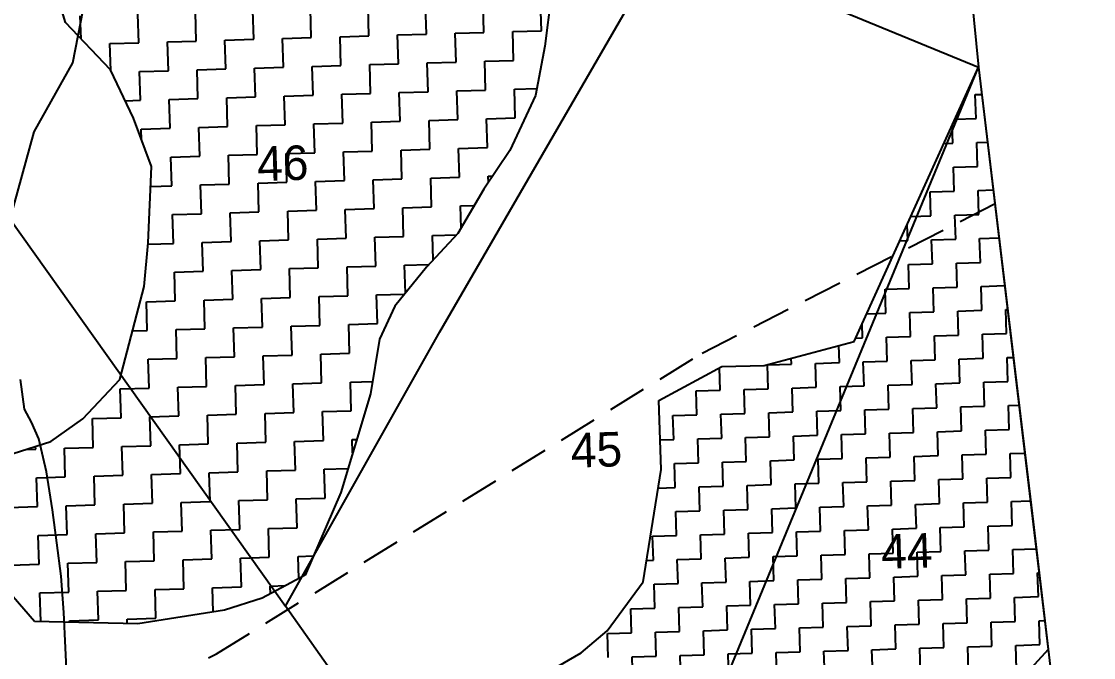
# Model space of a CAD drawing. Header units: metres. Extents: x 289662 to 290738, y 2016260 to 2018343.
# Drawn here: x 290239.1 to 290377.8, y 2017064.3 to 2017146.6 of the extents above; entities that cross this region are included whole.
import ezdxf
from ezdxf.enums import TextEntityAlignment as Align

# ---------------------------------------------------------------- set-up
doc = ezdxf.new("R2010")
doc.units = ezdxf.units.M
doc.linetypes.add('DASHED', pattern=[0.75, 0.5, -0.25])
for name, color, linetype in [('LINE_FOOTPATH', 1, 'DASHED'), ('LINE_WATER', 4, 'Continuous'), ('POLY_HATCH', 12, 'Continuous'), ('POLY_PARCEL', 6, 'Continuous'), ('TEXT_PARCEL', 7, 'Continuous'), ('V_BOUND_LINE', 7, 'Continuous')]:
    doc.layers.add(name, color=color, linetype=linetype)
doc.styles.add('TEXT_MAP', font='', dxfattribs={"height": 2.5})
doc.styles.get('TEXT_MAP').set_extended_font_data('Kruti Dev 050')

msp = doc.modelspace()

# ---------------------------------------------------------------- linework, layer by layer
at = {"layer": 'LINE_FOOTPATH', "ltscale": 10}
for p, q in [((290327.14, 2017103.65), (290365.05, 2017122.98)), ((290264.31, 2017064.75), (290327.14, 2017103.65)), ((290196.1, 2017030.91), (290264.31, 2017064.75))]:
    msp.add_line(p, q, dxfattribs=at)
at = {"layer": 'LINE_WATER'}
for p, q in [((290239.47, 2017096.39), (290238.93, 2017100.25)), ((290240.38, 2017094.69), (290239.47, 2017096.39)), ((290241.31, 2017092.57), (290240.38, 2017094.69)), ((290242.3, 2017088.3), (290241.31, 2017092.57)), ((290243.09, 2017083.37), (290242.3, 2017088.3)), ((290243.65, 2017079.09), (290243.09, 2017083.37)), ((290244.21, 2017074.8), (290243.65, 2017079.09)), ((290244.56, 2017070.08), (290244.21, 2017074.8)), ((290245.15, 2017057.83), (290244.56, 2017070.08))]:
    msp.add_line(p, q, dxfattribs=at)
at = {"layer": 'POLY_HATCH'}
for p, q in [((290244.77, 2017146.43), (290242.43, 2017154.09)), ((290307.93, 2017152.54), (290306.8, 2017143.36)), ((290250.59, 2017140.27), (290244.77, 2017146.43)), ((290306.8, 2017143.36), (290305.58, 2017136.99)), ((290346.81, 2017105.16), (290362.93, 2017140.63)), ((290362.93, 2017140.63), (290371.94, 2017065.32)), ((290253.59, 2017134.03), (290250.59, 2017140.27)), ((290305.58, 2017136.99), (290302.27, 2017129.86)), ((290255.89, 2017127.77), (290253.59, 2017134.03)), ((290302.27, 2017129.86), (290298.91, 2017124.84)), ((290255.48, 2017117.91), (290255.89, 2017127.77)), ((290298.91, 2017124.84), (290295.56, 2017119.11)), ((290295.56, 2017119.11), (290291.47, 2017114.77)), ((290254.95, 2017112.27), (290255.48, 2017117.91)), ((290291.47, 2017114.77), (290287.39, 2017109.72)), ((290251.79, 2017100.21), (290254.95, 2017112.27)), ((290287.39, 2017109.72), (290285.41, 2017105.44)), ((290285.41, 2017105.44), (290284.22, 2017098.37)), ((290335.19, 2017102.06), (290346.81, 2017105.16)), ((290321.56, 2017097.52), (290329.69, 2017101.9)), ((290329.69, 2017101.9), (290335.19, 2017102.06)), ((290247.01, 2017095.15), (290251.79, 2017100.21)), ((290284.22, 2017098.37), (290280.38, 2017085.6)), ((290321.83, 2017088.59), (290321.56, 2017097.52)), ((290242.88, 2017092.21), (290247.01, 2017095.15)), ((290238, 2017090.66), (290242.88, 2017092.21)), ((290319.51, 2017074.06), (290321.83, 2017088.59)), ((290280.38, 2017085.6), (290275.77, 2017074.91)), ((290240.76, 2017068.94), (290234.2, 2017076.48)), ((290275.77, 2017074.91), (290270.23, 2017071.93)), ((290314.88, 2017067.73), (290319.51, 2017074.06)), ((290270.23, 2017071.93), (290265.35, 2017070.38)), ((290265.35, 2017070.38), (290254.14, 2017068.63)), ((290254.14, 2017068.63), (290240.76, 2017068.94)), ((290311.52, 2017064.88), (290314.88, 2017067.73)), ((290302.72, 2017059.8), (290311.52, 2017064.88)), ((290371.94, 2017065.32), (290360.79, 2017053.19))]:
    msp.add_line(p, q, dxfattribs=at)
at = {"layer": 'POLY_HATCH', "linetype": 'Continuous'}
for p, q in [((290298.92, 2017145.13), (290298.81, 2017148.85)), ((290306.36, 2017145.35), (290306.25, 2017149.08)), ((290254.25, 2017143.79), (290254.14, 2017147.51)), ((290261.69, 2017144.02), (290261.58, 2017147.74)), ((290269.14, 2017144.24), (290269.03, 2017147.96)), ((290276.58, 2017144.46), (290276.47, 2017148.18)), ((290284.03, 2017144.68), (290283.92, 2017148.41)), ((290291.47, 2017144.91), (290291.36, 2017148.63)), ((290246.78, 2017144.3), (290246.69, 2017147.29)), ((290280.31, 2017144.57), (290284.03, 2017144.68)), ((290287.75, 2017144.8), (290291.47, 2017144.91)), ((290287.86, 2017141.07), (290287.75, 2017144.8)), ((290295.2, 2017145.02), (290298.92, 2017145.13)), ((290295.31, 2017141.3), (290295.2, 2017145.02)), ((290302.64, 2017145.24), (290306.36, 2017145.35)), ((290302.75, 2017141.52), (290302.64, 2017145.24)), ((290250.52, 2017143.68), (290254.25, 2017143.79)), ((290250.63, 2017140.19), (290250.52, 2017143.68)), ((290257.97, 2017143.9), (290261.69, 2017144.02)), ((290258.08, 2017140.18), (290257.97, 2017143.9)), ((290265.41, 2017144.13), (290269.14, 2017144.24)), ((290265.53, 2017140.4), (290265.41, 2017144.13)), ((290272.86, 2017144.35), (290276.58, 2017144.46)), ((290272.97, 2017140.63), (290272.86, 2017144.35)), ((290280.42, 2017140.85), (290280.31, 2017144.57)), ((290269.25, 2017140.52), (290272.97, 2017140.63)), ((290269.36, 2017136.79), (290269.25, 2017140.52)), ((290276.69, 2017140.74), (290280.42, 2017140.85)), ((290276.81, 2017137.02), (290276.69, 2017140.74)), ((290284.14, 2017140.96), (290287.86, 2017141.07)), ((290284.25, 2017137.24), (290284.14, 2017140.96)), ((290291.58, 2017141.18), (290295.31, 2017141.3)), ((290291.7, 2017137.46), (290291.58, 2017141.18)), ((290299.03, 2017141.41), (290302.75, 2017141.52)), ((290299.14, 2017137.68), (290299.03, 2017141.41)), ((290254.36, 2017140.07), (290258.08, 2017140.18)), ((290254.47, 2017136.35), (290254.36, 2017140.07)), ((290261.8, 2017140.29), (290265.53, 2017140.4)), ((290261.91, 2017136.57), (290261.8, 2017140.29)), ((290295.42, 2017137.57), (290299.14, 2017137.68)), ((290302.86, 2017137.8), (290305.75, 2017137.88)), ((290302.98, 2017134.07), (290302.86, 2017137.8)), ((290252.5, 2017136.29), (290254.47, 2017136.35)), ((290258.19, 2017136.46), (290261.91, 2017136.57)), ((290258.3, 2017132.74), (290258.19, 2017136.46)), ((290265.64, 2017136.68), (290269.36, 2017136.79)), ((290265.75, 2017132.96), (290265.64, 2017136.68)), ((290273.08, 2017136.9), (290276.81, 2017137.02)), ((290273.19, 2017133.18), (290273.08, 2017136.9)), ((290280.53, 2017137.13), (290284.25, 2017137.24)), ((290280.64, 2017133.4), (290280.53, 2017137.13)), ((290287.97, 2017137.35), (290291.7, 2017137.46)), ((290288.09, 2017133.63), (290287.97, 2017137.35)), ((290295.53, 2017133.85), (290295.42, 2017137.57)), ((290362.5, 2017137.1), (290363.35, 2017137.12)), ((290362.59, 2017134), (290362.5, 2017137.1)), ((290284.36, 2017133.52), (290288.09, 2017133.63)), ((290284.47, 2017129.79), (290284.36, 2017133.52)), ((290291.81, 2017133.74), (290295.53, 2017133.85)), ((290291.92, 2017130.02), (290291.81, 2017133.74)), ((290299.25, 2017133.96), (290302.98, 2017134.07)), ((290299.36, 2017130.24), (290299.25, 2017133.96)), ((290359.88, 2017133.91), (290362.59, 2017134)), ((290254.58, 2017132.62), (290258.3, 2017132.74)), ((290254.62, 2017131.22), (290254.58, 2017132.62)), ((290262.03, 2017132.85), (290265.75, 2017132.96)), ((290262.14, 2017129.12), (290262.03, 2017132.85)), ((290269.47, 2017133.07), (290273.19, 2017133.18)), ((290269.58, 2017129.35), (290269.47, 2017133.07)), ((290276.92, 2017133.29), (290280.64, 2017133.4)), ((290277.03, 2017129.57), (290276.92, 2017133.29)), ((290359.59, 2017130.8), (290359.52, 2017133.12)), ((290358.45, 2017130.77), (290359.59, 2017130.8)), ((290362.69, 2017130.89), (290364.09, 2017130.94)), ((290362.78, 2017127.79), (290362.69, 2017130.89)), ((290265.86, 2017129.24), (290269.58, 2017129.35)), ((290273.31, 2017129.46), (290277.03, 2017129.57)), ((290273.42, 2017125.74), (290273.31, 2017129.46)), ((290280.75, 2017129.68), (290284.47, 2017129.79)), ((290280.86, 2017125.96), (290280.75, 2017129.68)), ((290288.2, 2017129.9), (290291.92, 2017130.02)), ((290288.31, 2017126.18), (290288.2, 2017129.9)), ((290295.64, 2017130.13), (290299.36, 2017130.24)), ((290295.75, 2017126.4), (290295.64, 2017130.13)), ((290258.42, 2017129.01), (290262.14, 2017129.12)), ((290258.53, 2017125.29), (290258.42, 2017129.01)), ((290265.97, 2017125.51), (290265.86, 2017129.24)), ((290359.68, 2017127.7), (290362.78, 2017127.79)), ((290359.77, 2017124.6), (290359.68, 2017127.7)), ((290255.78, 2017125.21), (290258.53, 2017125.29)), ((290262.25, 2017125.4), (290265.97, 2017125.51)), ((290262.36, 2017121.68), (290262.25, 2017125.4)), ((290269.69, 2017125.62), (290273.42, 2017125.74)), ((290269.81, 2017121.9), (290269.69, 2017125.62)), ((290277.14, 2017125.85), (290280.86, 2017125.96)), ((290277.25, 2017122.12), (290277.14, 2017125.85)), ((290284.59, 2017126.07), (290288.31, 2017126.18)), ((290284.7, 2017122.35), (290284.59, 2017126.07)), ((290292.03, 2017126.29), (290295.75, 2017126.4)), ((290292.14, 2017122.57), (290292.03, 2017126.29)), ((290299.48, 2017126.52), (290300.04, 2017126.53)), ((290299.5, 2017125.72), (290299.48, 2017126.52)), ((290356.67, 2017124.5), (290359.77, 2017124.6)), ((290356.76, 2017121.4), (290356.67, 2017124.5)), ((290362.87, 2017124.69), (290364.83, 2017124.75)), ((290362.97, 2017121.59), (290362.87, 2017124.69)), ((290288.42, 2017122.46), (290292.14, 2017122.57)), ((290288.53, 2017118.74), (290288.42, 2017122.46)), ((290295.87, 2017122.68), (290297.68, 2017122.74)), ((290295.95, 2017119.78), (290295.87, 2017122.68)), ((290258.64, 2017121.57), (290262.36, 2017121.68)), ((290258.75, 2017117.84), (290258.64, 2017121.57)), ((290266.08, 2017121.79), (290269.81, 2017121.9)), ((290266.2, 2017118.07), (290266.08, 2017121.79)), ((290273.53, 2017122.01), (290277.25, 2017122.12)), ((290273.64, 2017118.29), (290273.53, 2017122.01)), ((290280.97, 2017122.24), (290284.7, 2017122.35)), ((290281.09, 2017118.51), (290280.97, 2017122.24)), ((290354.15, 2017121.32), (290356.76, 2017121.4)), ((290359.86, 2017121.49), (290362.97, 2017121.59)), ((290359.96, 2017118.39), (290359.86, 2017121.49)), ((290353.75, 2017118.21), (290353.69, 2017120.3)), ((290269.92, 2017118.18), (290273.64, 2017118.29)), ((290277.36, 2017118.4), (290281.09, 2017118.51)), ((290277.47, 2017114.68), (290277.36, 2017118.4)), ((290284.81, 2017118.63), (290288.53, 2017118.74)), ((290284.92, 2017114.9), (290284.81, 2017118.63)), ((290292.25, 2017118.85), (290295.4, 2017118.94)), ((290292.35, 2017115.7), (290292.25, 2017118.85)), ((290356.85, 2017118.3), (290359.96, 2017118.39)), ((290356.95, 2017115.2), (290356.85, 2017118.3)), ((290363.06, 2017118.48), (290365.57, 2017118.56)), ((290363.15, 2017115.38), (290363.06, 2017118.48)), ((290255.47, 2017117.75), (290258.75, 2017117.84)), ((290262.47, 2017117.96), (290266.2, 2017118.07)), ((290262.58, 2017114.23), (290262.47, 2017117.96)), ((290270.03, 2017114.46), (290269.92, 2017118.18)), ((290352.72, 2017118.17), (290353.75, 2017118.21)), ((290255.14, 2017114.01), (290255.13, 2017114.23)), ((290258.86, 2017114.12), (290262.58, 2017114.23)), ((290258.97, 2017110.4), (290258.86, 2017114.12)), ((290266.31, 2017114.34), (290270.03, 2017114.46)), ((290266.42, 2017110.62), (290266.31, 2017114.34)), ((290273.75, 2017114.57), (290277.47, 2017114.68)), ((290273.86, 2017110.85), (290273.75, 2017114.57)), ((290281.2, 2017114.79), (290284.92, 2017114.9)), ((290281.31, 2017111.07), (290281.2, 2017114.79)), ((290288.64, 2017115.01), (290291.79, 2017115.11)), ((290288.75, 2017111.4), (290288.64, 2017115.01)), ((290353.85, 2017115.1), (290356.95, 2017115.2)), ((290353.94, 2017112), (290353.85, 2017115.1)), ((290360.05, 2017115.29), (290363.15, 2017115.38)), ((290360.14, 2017112.19), (290360.05, 2017115.29)), ((290255.11, 2017114.01), (290255.14, 2017114.01)), ((290350.84, 2017111.91), (290353.94, 2017112)), ((290350.93, 2017108.81), (290350.84, 2017111.91)), ((290357.04, 2017112.09), (290360.14, 2017112.19)), ((290357.13, 2017108.99), (290357.04, 2017112.09)), ((290363.25, 2017112.28), (290366.31, 2017112.37)), ((290363.34, 2017109.18), (290363.25, 2017112.28)), ((290255.25, 2017110.29), (290258.97, 2017110.4)), ((290255.36, 2017106.57), (290255.25, 2017110.29)), ((290262.7, 2017110.51), (290266.42, 2017110.62)), ((290262.81, 2017106.79), (290262.7, 2017110.51)), ((290270.14, 2017110.73), (290273.86, 2017110.85)), ((290270.25, 2017107.01), (290270.14, 2017110.73)), ((290277.59, 2017110.96), (290281.31, 2017111.07)), ((290277.7, 2017107.23), (290277.59, 2017110.96)), ((290285.03, 2017111.18), (290288.66, 2017111.29)), ((290285.14, 2017107.46), (290285.03, 2017111.18)), ((290348.43, 2017108.73), (290350.93, 2017108.81)), ((290354.03, 2017108.9), (290357.13, 2017108.99)), ((290354.12, 2017105.8), (290354.03, 2017108.9)), ((290360.24, 2017109.08), (290363.34, 2017109.18)), ((290360.33, 2017105.98), (290360.24, 2017109.08)), ((290366.44, 2017109.27), (290366.68, 2017109.28)), ((290366.53, 2017106.17), (290366.44, 2017109.27)), ((290273.97, 2017107.12), (290277.7, 2017107.23)), ((290281.42, 2017107.35), (290285.14, 2017107.46)), ((290281.53, 2017103.62), (290281.42, 2017107.35)), ((290347.92, 2017105.61), (290347.86, 2017107.49)), ((290253.44, 2017106.51), (290255.36, 2017106.57)), ((290259.08, 2017106.68), (290262.81, 2017106.79)), ((290259.2, 2017102.95), (290259.08, 2017106.68)), ((290266.53, 2017106.9), (290270.25, 2017107.01)), ((290266.64, 2017103.18), (290266.53, 2017106.9)), ((290274.09, 2017103.4), (290273.97, 2017107.12)), ((290351.02, 2017105.7), (290354.12, 2017105.8)), ((290357.23, 2017105.89), (290360.33, 2017105.98)), ((290357.32, 2017102.79), (290357.23, 2017105.89)), ((290363.43, 2017106.08), (290366.53, 2017106.17)), ((290363.52, 2017102.97), (290363.43, 2017106.08)), ((290344.91, 2017102.42), (290344.84, 2017104.64)), ((290347, 2017105.58), (290347.92, 2017105.61)), ((290351.11, 2017102.6), (290351.02, 2017105.7)), ((290262.92, 2017103.07), (290266.64, 2017103.18)), ((290263.03, 2017099.34), (290262.92, 2017103.07)), ((290270.36, 2017103.29), (290274.09, 2017103.4)), ((290270.48, 2017099.57), (290270.36, 2017103.29)), ((290277.81, 2017103.51), (290281.53, 2017103.62)), ((290277.92, 2017099.79), (290277.81, 2017103.51)), ((290338.71, 2017102.23), (290338.68, 2017102.99)), ((290366.63, 2017103.07), (290367.42, 2017103.09)), ((290366.72, 2017099.96), (290366.63, 2017103.07)), ((290255.47, 2017102.84), (290259.2, 2017102.95)), ((290255.58, 2017099.12), (290255.47, 2017102.84)), ((290329.49, 2017098.85), (290329.41, 2017101.74)), ((290335.6, 2017102.14), (290338.71, 2017102.23)), ((290335.7, 2017099.03), (290335.6, 2017102.14)), ((290341.81, 2017102.32), (290344.91, 2017102.42)), ((290341.9, 2017099.22), (290341.81, 2017102.32)), ((290348.01, 2017102.51), (290351.11, 2017102.6)), ((290348.11, 2017099.41), (290348.01, 2017102.51)), ((290354.22, 2017102.69), (290357.32, 2017102.79)), ((290354.31, 2017099.59), (290354.22, 2017102.69)), ((290360.42, 2017102.88), (290363.52, 2017102.97)), ((290360.51, 2017099.78), (290360.42, 2017102.88)), ((290251.86, 2017099.01), (290255.58, 2017099.12)), ((290251.97, 2017095.29), (290251.86, 2017099.01)), ((290259.31, 2017099.23), (290263.03, 2017099.34)), ((290259.42, 2017095.51), (290259.31, 2017099.23)), ((290266.75, 2017099.45), (290270.48, 2017099.57)), ((290266.86, 2017095.73), (290266.75, 2017099.45)), ((290274.2, 2017099.68), (290277.92, 2017099.79)), ((290274.31, 2017095.95), (290274.2, 2017099.68)), ((290281.64, 2017099.9), (290284.49, 2017099.99)), ((290281.75, 2017096.18), (290281.64, 2017099.9)), ((290326.39, 2017098.76), (290329.49, 2017098.85)), ((290332.59, 2017098.94), (290335.7, 2017099.03)), ((290332.69, 2017095.84), (290332.59, 2017098.94)), ((290338.8, 2017099.13), (290341.9, 2017099.22)), ((290338.89, 2017096.03), (290338.8, 2017099.13)), ((290345, 2017099.31), (290348.11, 2017099.41)), ((290345.1, 2017096.21), (290345, 2017099.31)), ((290351.21, 2017099.5), (290354.31, 2017099.59)), ((290351.3, 2017096.4), (290351.21, 2017099.5)), ((290357.41, 2017099.69), (290360.51, 2017099.78)), ((290357.51, 2017096.58), (290357.41, 2017099.69)), ((290363.62, 2017099.87), (290366.72, 2017099.96)), ((290363.71, 2017096.77), (290363.62, 2017099.87)), ((290326.48, 2017095.65), (290326.39, 2017098.76)), ((290278.03, 2017096.07), (290281.75, 2017096.18)), ((290278.14, 2017092.34), (290278.03, 2017096.07)), ((290341.99, 2017096.12), (290345.1, 2017096.21)), ((290342.09, 2017093.02), (290341.99, 2017096.12)), ((290348.2, 2017096.3), (290351.3, 2017096.4)), ((290348.29, 2017093.2), (290348.2, 2017096.3)), ((290354.4, 2017096.49), (290357.51, 2017096.58)), ((290354.5, 2017093.39), (290354.4, 2017096.49)), ((290360.61, 2017096.68), (290363.71, 2017096.77)), ((290360.7, 2017093.57), (290360.61, 2017096.68)), ((290366.81, 2017096.86), (290368.16, 2017096.9)), ((290366.9, 2017093.76), (290366.81, 2017096.86)), ((290248.25, 2017095.17), (290251.97, 2017095.29)), ((290248.36, 2017091.45), (290248.25, 2017095.17)), ((290255.7, 2017095.4), (290259.42, 2017095.51)), ((290255.81, 2017091.67), (290255.7, 2017095.4)), ((290263.14, 2017095.62), (290266.86, 2017095.73)), ((290263.25, 2017091.9), (290263.14, 2017095.62)), ((290270.59, 2017095.84), (290274.31, 2017095.95)), ((290270.7, 2017092.12), (290270.59, 2017095.84)), ((290323.38, 2017095.56), (290326.48, 2017095.65)), ((290323.47, 2017092.46), (290323.38, 2017095.56)), ((290329.58, 2017095.75), (290332.69, 2017095.84)), ((290329.68, 2017092.64), (290329.58, 2017095.75)), ((290335.79, 2017095.93), (290338.89, 2017096.03)), ((290335.88, 2017092.83), (290335.79, 2017095.93)), ((290351.39, 2017093.29), (290354.5, 2017093.39)), ((290351.49, 2017090.19), (290351.39, 2017093.29)), ((290357.6, 2017093.48), (290360.7, 2017093.57)), ((290357.69, 2017090.38), (290357.6, 2017093.48)), ((290363.8, 2017093.67), (290366.9, 2017093.76)), ((290363.9, 2017090.56), (290363.8, 2017093.67)), ((290259.53, 2017091.79), (290263.25, 2017091.9)), ((290266.98, 2017092.01), (290270.7, 2017092.12)), ((290267.09, 2017088.29), (290266.98, 2017092.01)), ((290274.42, 2017092.23), (290278.14, 2017092.34)), ((290274.53, 2017088.51), (290274.42, 2017092.23)), ((290281.87, 2017092.45), (290282.44, 2017092.47)), ((290281.92, 2017090.73), (290281.87, 2017092.45)), ((290321.71, 2017092.41), (290323.47, 2017092.46)), ((290326.58, 2017092.55), (290329.68, 2017092.64)), ((290326.67, 2017089.45), (290326.58, 2017092.55)), ((290332.78, 2017092.74), (290335.88, 2017092.83)), ((290332.87, 2017089.64), (290332.78, 2017092.74)), ((290338.98, 2017092.92), (290342.09, 2017093.02)), ((290339.08, 2017089.82), (290338.98, 2017092.92)), ((290345.19, 2017093.11), (290348.29, 2017093.2)), ((290345.28, 2017090.01), (290345.19, 2017093.11)), ((290239.68, 2017091.19), (290240.92, 2017091.23)), ((290240.92, 2017091.23), (290240.91, 2017091.58)), ((290244.64, 2017091.34), (290248.36, 2017091.45)), ((290244.75, 2017087.62), (290244.64, 2017091.34)), ((290252.08, 2017091.56), (290255.81, 2017091.67)), ((290252.2, 2017087.84), (290252.08, 2017091.56)), ((290259.64, 2017088.06), (290259.53, 2017091.79)), ((290360.79, 2017090.47), (290363.9, 2017090.56)), ((290367, 2017090.66), (290368.9, 2017090.71)), ((290367.09, 2017087.55), (290367, 2017090.66)), ((290323.57, 2017089.36), (290326.67, 2017089.45)), ((290323.66, 2017086.25), (290323.57, 2017089.36)), ((290329.77, 2017089.54), (290332.87, 2017089.64)), ((290329.86, 2017086.44), (290329.77, 2017089.54)), ((290335.98, 2017089.73), (290339.08, 2017089.82)), ((290336.07, 2017086.63), (290335.98, 2017089.73)), ((290342.18, 2017089.91), (290345.28, 2017090.01)), ((290342.27, 2017086.81), (290342.18, 2017089.91)), ((290348.38, 2017090.1), (290351.49, 2017090.19)), ((290348.48, 2017087), (290348.38, 2017090.1)), ((290354.59, 2017090.29), (290357.69, 2017090.38)), ((290354.68, 2017087.18), (290354.59, 2017090.29)), ((290360.89, 2017087.37), (290360.79, 2017090.47)), ((290248.47, 2017087.73), (290252.2, 2017087.84)), ((290248.58, 2017084.01), (290248.47, 2017087.73)), ((290255.92, 2017087.95), (290259.64, 2017088.06)), ((290256.03, 2017084.23), (290255.92, 2017087.95)), ((290263.36, 2017088.17), (290267.09, 2017088.29)), ((290263.48, 2017084.45), (290263.36, 2017088.17)), ((290270.81, 2017088.4), (290274.53, 2017088.51)), ((290270.92, 2017084.67), (290270.81, 2017088.4)), ((290278.25, 2017088.62), (290281.31, 2017088.71)), ((290278.37, 2017084.9), (290278.25, 2017088.62)), ((290241.03, 2017087.51), (290244.75, 2017087.62)), ((290241.14, 2017083.78), (290241.03, 2017087.51)), ((290326.76, 2017086.35), (290329.86, 2017086.44)), ((290326.85, 2017083.24), (290326.76, 2017086.35)), ((290332.97, 2017086.53), (290336.07, 2017086.63)), ((290333.06, 2017083.43), (290332.97, 2017086.53)), ((290339.17, 2017086.72), (290342.27, 2017086.81)), ((290339.26, 2017083.62), (290339.17, 2017086.72)), ((290345.37, 2017086.9), (290348.48, 2017087)), ((290345.47, 2017083.8), (290345.37, 2017086.9)), ((290351.58, 2017087.09), (290354.68, 2017087.18)), ((290351.67, 2017083.99), (290351.58, 2017087.09)), ((290357.78, 2017087.28), (290360.89, 2017087.37)), ((290357.88, 2017084.17), (290357.78, 2017087.28)), ((290363.99, 2017087.46), (290367.09, 2017087.55)), ((290364.08, 2017084.36), (290363.99, 2017087.46)), ((290321.44, 2017086.19), (290323.66, 2017086.25)), ((290237.42, 2017083.67), (290241.14, 2017083.78)), ((290244.86, 2017083.89), (290248.58, 2017084.01)), ((290244.97, 2017080.17), (290244.86, 2017083.89)), ((290252.31, 2017084.12), (290256.03, 2017084.23)), ((290252.42, 2017080.39), (290252.31, 2017084.12)), ((290259.75, 2017084.34), (290263.48, 2017084.45)), ((290259.86, 2017080.62), (290259.75, 2017084.34)), ((290267.2, 2017084.56), (290270.92, 2017084.67)), ((290267.31, 2017080.84), (290267.2, 2017084.56)), ((290274.64, 2017084.79), (290278.37, 2017084.9)), ((290274.76, 2017081.06), (290274.64, 2017084.79)), ((290336.16, 2017083.52), (290339.26, 2017083.62)), ((290342.37, 2017083.71), (290345.47, 2017083.8)), ((290342.46, 2017080.61), (290342.37, 2017083.71)), ((290348.57, 2017083.9), (290351.67, 2017083.99)), ((290348.66, 2017080.79), (290348.57, 2017083.9)), ((290354.77, 2017084.08), (290357.88, 2017084.17)), ((290354.87, 2017080.98), (290354.77, 2017084.08)), ((290360.98, 2017084.27), (290364.08, 2017084.36)), ((290361.07, 2017081.16), (290360.98, 2017084.27)), ((290367.18, 2017084.45), (290369.64, 2017084.53)), ((290367.28, 2017081.35), (290367.18, 2017084.45)), ((290323.75, 2017083.15), (290326.85, 2017083.24)), ((290323.84, 2017080.05), (290323.75, 2017083.15)), ((290329.96, 2017083.34), (290333.06, 2017083.43)), ((290330.05, 2017080.24), (290329.96, 2017083.34)), ((290336.25, 2017080.42), (290336.16, 2017083.52)), ((290263.59, 2017080.73), (290267.31, 2017080.84)), ((290271.03, 2017080.95), (290274.76, 2017081.06)), ((290271.14, 2017077.23), (290271.03, 2017080.95)), ((290345.56, 2017080.7), (290348.66, 2017080.79)), ((290351.77, 2017080.89), (290354.87, 2017080.98)), ((290351.86, 2017077.78), (290351.77, 2017080.89)), ((290357.97, 2017081.07), (290361.07, 2017081.16)), ((290358.06, 2017077.97), (290357.97, 2017081.07)), ((290364.17, 2017081.26), (290367.28, 2017081.35)), ((290364.27, 2017078.16), (290364.17, 2017081.26)), ((290241.25, 2017080.06), (290244.97, 2017080.17)), ((290241.36, 2017076.34), (290241.25, 2017080.06)), ((290248.7, 2017080.28), (290252.42, 2017080.39)), ((290248.81, 2017076.56), (290248.7, 2017080.28)), ((290256.14, 2017080.51), (290259.86, 2017080.62)), ((290256.25, 2017076.78), (290256.14, 2017080.51)), ((290263.7, 2017077.01), (290263.59, 2017080.73)), ((290320.74, 2017079.96), (290323.84, 2017080.05)), ((290320.84, 2017076.85), (290320.74, 2017079.96)), ((290326.95, 2017080.14), (290330.05, 2017080.24)), ((290327.04, 2017077.04), (290326.95, 2017080.14)), ((290333.15, 2017080.33), (290336.25, 2017080.42)), ((290333.24, 2017077.23), (290333.15, 2017080.33)), ((290339.36, 2017080.51), (290342.46, 2017080.61)), ((290339.45, 2017077.41), (290339.36, 2017080.51)), ((290345.65, 2017077.6), (290345.56, 2017080.7)), ((290361.16, 2017078.06), (290364.27, 2017078.16)), ((290361.26, 2017074.96), (290361.16, 2017078.06)), ((290367.37, 2017078.25), (290370.38, 2017078.34)), ((290367.46, 2017075.15), (290367.37, 2017078.25)), ((290252.53, 2017076.67), (290256.25, 2017076.78)), ((290252.64, 2017072.95), (290252.53, 2017076.67)), ((290259.98, 2017076.9), (290263.7, 2017077.01)), ((290260.09, 2017073.17), (290259.98, 2017076.9)), ((290267.42, 2017077.12), (290271.14, 2017077.23)), ((290267.53, 2017073.4), (290267.42, 2017077.12)), ((290274.87, 2017077.34), (290276.84, 2017077.4)), ((290274.95, 2017074.47), (290274.87, 2017077.34)), ((290319.95, 2017076.83), (290320.84, 2017076.85)), ((290323.94, 2017076.95), (290327.04, 2017077.04)), ((290324.03, 2017073.85), (290323.94, 2017076.95)), ((290330.14, 2017077.13), (290333.24, 2017077.23)), ((290330.24, 2017074.03), (290330.14, 2017077.13)), ((290336.35, 2017077.32), (290339.45, 2017077.41)), ((290336.44, 2017074.22), (290336.35, 2017077.32)), ((290342.55, 2017077.5), (290345.65, 2017077.6)), ((290342.64, 2017074.4), (290342.55, 2017077.5)), ((290348.76, 2017077.69), (290351.86, 2017077.78)), ((290348.85, 2017074.59), (290348.76, 2017077.69)), ((290354.96, 2017077.88), (290358.06, 2017077.97)), ((290355.05, 2017074.77), (290354.96, 2017077.88)), ((290237.64, 2017076.23), (290241.36, 2017076.34)), ((290245.09, 2017076.45), (290248.81, 2017076.56)), ((290245.2, 2017072.73), (290245.09, 2017076.45)), ((290370.56, 2017075.24), (290370.75, 2017075.24)), ((290327.13, 2017073.94), (290330.24, 2017074.03)), ((290327.23, 2017070.84), (290327.13, 2017073.94)), ((290333.34, 2017074.12), (290336.44, 2017074.22)), ((290333.43, 2017071.02), (290333.34, 2017074.12)), ((290339.54, 2017074.31), (290342.64, 2017074.4)), ((290339.63, 2017071.21), (290339.54, 2017074.31)), ((290345.75, 2017074.5), (290348.85, 2017074.59)), ((290345.84, 2017071.39), (290345.75, 2017074.5)), ((290351.95, 2017074.68), (290355.05, 2017074.77)), ((290352.04, 2017071.58), (290351.95, 2017074.68)), ((290358.16, 2017074.87), (290361.26, 2017074.96)), ((290358.25, 2017071.76), (290358.16, 2017074.87)), ((290364.36, 2017075.05), (290367.46, 2017075.15)), ((290364.45, 2017071.95), (290364.36, 2017075.05)), ((290370.66, 2017072.14), (290370.56, 2017075.24)), ((290241.47, 2017072.62), (290245.2, 2017072.73)), ((290241.58, 2017068.92), (290241.47, 2017072.62)), ((290248.92, 2017072.84), (290252.64, 2017072.95)), ((290249.03, 2017069.12), (290248.92, 2017072.84)), ((290256.36, 2017073.06), (290260.09, 2017073.17)), ((290256.48, 2017069.34), (290256.36, 2017073.06)), ((290263.81, 2017073.28), (290267.53, 2017073.4)), ((290263.9, 2017070.15), (290263.81, 2017073.28)), ((290271.26, 2017073.51), (290273.28, 2017073.57)), ((290271.29, 2017072.5), (290271.26, 2017073.51)), ((290320.93, 2017073.75), (290324.03, 2017073.85)), ((290321.02, 2017070.65), (290320.93, 2017073.75)), ((290336.53, 2017071.11), (290339.63, 2017071.21)), ((290336.63, 2017068.01), (290336.53, 2017071.11)), ((290342.74, 2017071.3), (290345.84, 2017071.39)), ((290342.83, 2017068.2), (290342.74, 2017071.3)), ((290348.94, 2017071.49), (290352.04, 2017071.58)), ((290349.03, 2017068.38), (290348.94, 2017071.49)), ((290355.15, 2017071.67), (290358.25, 2017071.76)), ((290355.24, 2017068.57), (290355.15, 2017071.67)), ((290361.35, 2017071.86), (290364.45, 2017071.95)), ((290361.44, 2017068.76), (290361.35, 2017071.86)), ((290367.55, 2017072.04), (290370.66, 2017072.14)), ((290367.65, 2017068.94), (290367.55, 2017072.04)), ((290317.92, 2017070.56), (290321.02, 2017070.65)), ((290318.01, 2017067.46), (290317.92, 2017070.56)), ((290324.12, 2017070.74), (290327.23, 2017070.84)), ((290324.22, 2017067.64), (290324.12, 2017070.74)), ((290330.33, 2017070.93), (290333.43, 2017071.02)), ((290330.42, 2017067.83), (290330.33, 2017070.93)), ((290245.31, 2017069), (290249.03, 2017069.12)), ((290245.31, 2017068.83), (290245.31, 2017069)), ((290252.75, 2017069.23), (290256.48, 2017069.34)), ((290252.77, 2017068.66), (290252.75, 2017069.23)), ((290345.93, 2017068.29), (290349.03, 2017068.38)), ((290352.14, 2017068.48), (290355.24, 2017068.57)), ((290352.23, 2017065.37), (290352.14, 2017068.48)), ((290358.34, 2017068.66), (290361.44, 2017068.76)), ((290358.43, 2017065.56), (290358.34, 2017068.66)), ((290364.55, 2017068.85), (290367.65, 2017068.94)), ((290364.64, 2017065.75), (290364.55, 2017068.85)), ((290370.75, 2017069.03), (290371.49, 2017069.06)), ((290370.84, 2017065.93), (290370.75, 2017069.03)), ((290314.91, 2017067.36), (290318.01, 2017067.46)), ((290315, 2017064.26), (290314.91, 2017067.36)), ((290321.11, 2017067.55), (290324.22, 2017067.64)), ((290321.21, 2017064.45), (290321.11, 2017067.55)), ((290327.32, 2017067.73), (290330.42, 2017067.83)), ((290327.41, 2017064.63), (290327.32, 2017067.73)), ((290333.52, 2017067.92), (290336.63, 2017068.01)), ((290333.62, 2017064.82), (290333.52, 2017067.92)), ((290339.73, 2017068.11), (290342.83, 2017068.2)), ((290339.82, 2017065), (290339.73, 2017068.11)), ((290346.03, 2017065.19), (290345.93, 2017068.29)), ((290355.33, 2017065.47), (290358.43, 2017065.56)), ((290361.54, 2017065.65), (290364.64, 2017065.75)), ((290361.63, 2017062.55), (290361.54, 2017065.65)), ((290367.74, 2017065.84), (290370.84, 2017065.93)), ((290367.83, 2017062.74), (290367.74, 2017065.84)), ((290318.1, 2017064.35), (290321.21, 2017064.45)), ((290318.2, 2017061.25), (290318.1, 2017064.35)), ((290324.31, 2017064.54), (290327.41, 2017064.63)), ((290324.4, 2017061.44), (290324.31, 2017064.54)), ((290330.51, 2017064.72), (290333.62, 2017064.82)), ((290330.61, 2017061.62), (290330.51, 2017064.72)), ((290336.72, 2017064.91), (290339.82, 2017065)), ((290336.81, 2017061.81), (290336.72, 2017064.91)), ((290342.92, 2017065.1), (290346.03, 2017065.19)), ((290343.02, 2017061.99), (290342.92, 2017065.1)), ((290349.13, 2017065.28), (290352.23, 2017065.37)), ((290349.22, 2017062.18), (290349.13, 2017065.28)), ((290355.42, 2017062.37), (290355.33, 2017065.47))]:
    msp.add_line(p, q, dxfattribs=at)
at = {"layer": 'POLY_PARCEL'}
for p, q in [((290245.73, 2017141.18), (290248.88, 2017157.68)), ((290321.58, 2017157.62), (290362.93, 2017140.63)), ((290293.22, 2017106.4), (290319.91, 2017152.49)), ((290240.7, 2017132.27), (290245.73, 2017141.18)), ((290330.77, 2017062.82), (290362.93, 2017140.63)), ((290237.63, 2017120.97), (290240.7, 2017132.27)), ((290237.63, 2017120.97), (290273.22, 2017070.92)), ((290273.22, 2017070.92), (290293.22, 2017106.4)), ((290306.49, 2017023.83), (290273.22, 2017070.92))]:
    msp.add_line(p, q, dxfattribs=at)
at = {"layer": 'V_BOUND_LINE'}
for p, q in [((290360.38, 2017165.73), (290362.93, 2017140.63)), ((290362.93, 2017140.63), (290369.99, 2017081.83)), ((290369.99, 2017081.83), (290377.8, 2017015.69))]:
    msp.add_line(p, q, dxfattribs=at)

# ---------------------------------------------------------------- texts
at = {"layer": 'TEXT_PARCEL', "style": 'TEXT_MAP'}
for s, p in [('46', (290272.88, 2017128.22)), ('45', (290313.47, 2017091.12)), ('44', (290353.62, 2017078.05))]:
    msp.add_text(s, height=4.469, rotation=1.7152, dxfattribs=at).set_placement(p, align=Align.MIDDLE)

doc.saveas('drawing.dxf')
